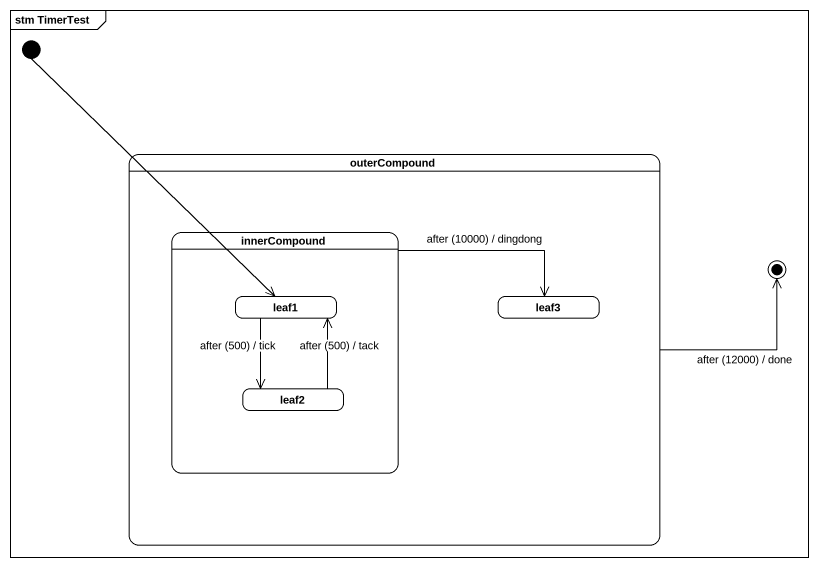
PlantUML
@startuml
mainframe stm TimerTest
hide empty description
state initial1 <<start>>
state outerCompound {
  state innerCompound {
    state leaf1
    state leaf2
  }
  state leaf3
}
initial1 --> leaf1
innerCompound -right-> leaf3 : after (10000) / dingdong
leaf1 --> leaf2 : after (500) / tick
leaf2 -up-> leaf1 : after (500) / tack
outerCompound -right-> [*] : after (12000) / done
@enduml
